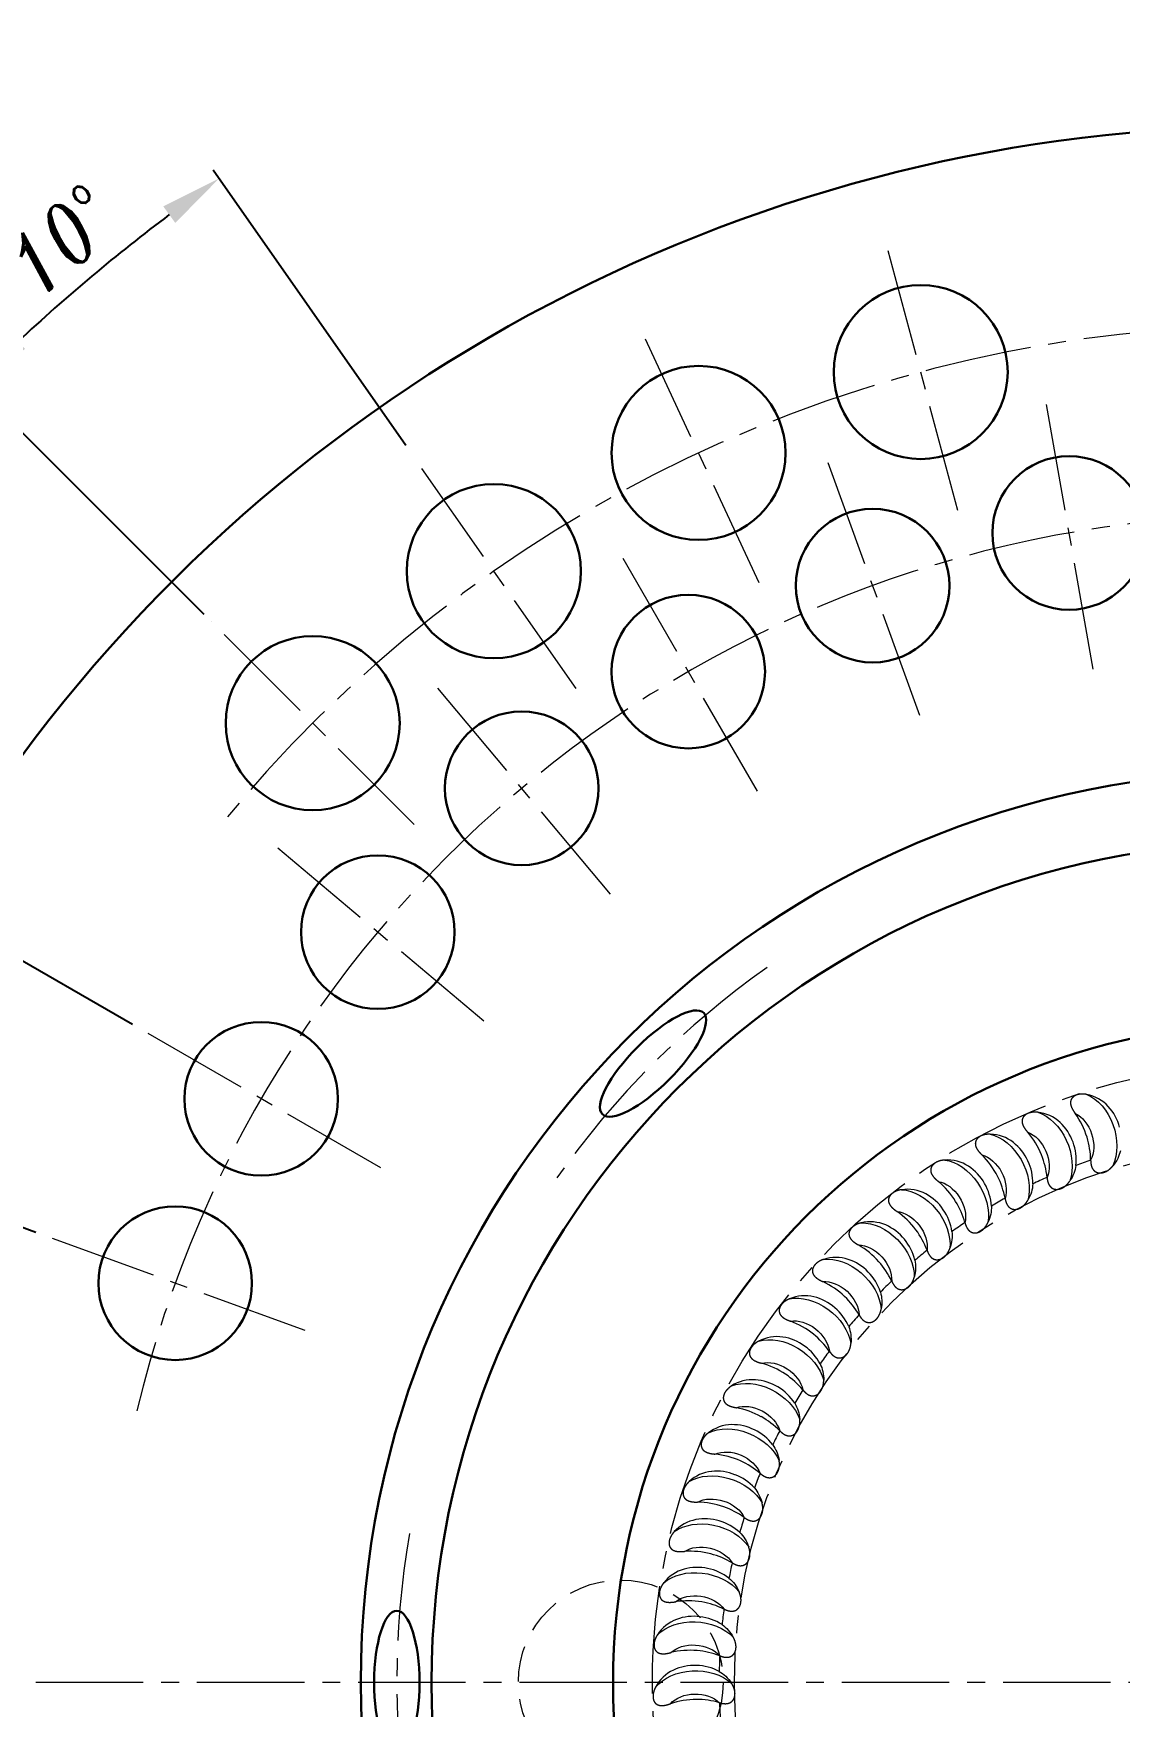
# Model space of a CAD drawing. Extents: x 89 to 513, y -13 to 440.
# Drawn here: x 173.3 to 226.4, y 201 to 282.7 of the extents above; entities that cross this region are included whole.
import ezdxf

# ---------------------------------------------------------------- set-up
doc = ezdxf.new("R2010")
doc.units = 0
doc.header["$LTSCALE"] = 7
doc.header["$MEASUREMENT"] = 0
doc.linetypes.add('CENTER2', pattern=[1.125, 0.75, -0.125, 0.125, -0.125])
doc.linetypes.add('HIDDEN', pattern=[0.375, 0.25, -0.125])
doc.layers.get('0').update_dxf_attribs({"linetype": 'CONTINUOUS', "lineweight": 15})
for name, color, linetype, lineweight in [('1', 1, 'CENTER2', 15), ('2', 2, 'HIDDEN', 15), ('3', 3, 'CONTINUOUS', 30), ('8', 252, 'CONTINUOUS', 15)]:
    doc.layers.add(name, color=color, linetype=linetype, lineweight=lineweight)
doc.styles.add('ITALICT', font='ITALICT.shx', dxfattribs={"width": 0.8, "height": 3})
doc.dimstyles.get("Standard").update_dxf_attribs({"dimtxt": 3, "dimasz": 3, "dimexe": 0.5, "dimexo": 0.5, "dimgap": 0.8, "dimtad": 1, "dimdsep": 46, "dimtxsty": 'ITALICT', "dimcen": 0.09, "dimazin": 2, "dimtfac": 1, "dimtmove": 0, "dimatfit": 3, "dimfxl": 1, "dimtolj": 1, "dimtzin": 0, "dimarcsym": 0})

# ---------------------------------------------------------------- blocks, each defined once
blk = doc.blocks.new('*D47')
at = {"color": 0, "lineweight": -2, "transparency": 16777216}
for p, q in [((171.307, 245.938), (171.307, 287.438)), ((230.807, 286.938), (174.307, 286.938)), ((233.807, 278.697), (233.807, 287.438))]:
    blk.add_line(p, q, dxfattribs=at)
at = {"color": 0, "transparency": 16777216}
for points in [[(174.307, 287.438), (174.307, 286.438), (171.307, 286.938)], [(230.807, 287.438), (230.807, 286.438), (233.807, 286.938)]]:
    blk.add_solid(points, dxfattribs=at)
at = {"color": 0, "transparency": 16777216, "insert": (202.557, 289.238), "char_height": 3, "attachment_point": 5, "style": 'ITALICT'}
blk.add_mtext('\\A1;62.5', dxfattribs=at)
blk = doc.blocks.new('*D51')
at = {"color": 0, "lineweight": -2, "transparency": 16777216}
for p, q in [((178.165, 234.322), (162.994, 243.081)), ((173.432, 224.172), (156.971, 230.164))]:
    blk.add_line(p, q, dxfattribs=at)
blk.add_arc((233.807, 202.197), 81.268, 152.11518, 157.88482, dxfattribs=at)
at = {"color": 0, "transparency": 16777216}
for points in [[(161.538, 240.448), (162.413, 239.964), (163.427, 242.831)], [(158.985, 232.613), (158.052, 232.972), (157.44, 229.993)]]:
    blk.add_solid(points, dxfattribs=at)
at = {"color": 0, "transparency": 16777216, "insert": (158.069, 237.515), "char_height": 3, "attachment_point": 5, "rotation": 65, "style": 'ITALICT'}
blk.add_mtext('\\A1;10°', dxfattribs=at)
blk = doc.blocks.new('*D52')
at = {"color": 0, "lineweight": -2, "transparency": 16777216}
for p, q in [((173.432, 224.172), (156.954, 230.17)), ((170.807, 202.197), (152.021, 202.197))]:
    blk.add_line(p, q, dxfattribs=at)
blk.add_arc((233.807, 202.197), 81.286, 162.11471, 177.88529, dxfattribs=at)
at = {"color": 0, "transparency": 16777216}
for points in [[(155.977, 227.324), (156.922, 226.999), (157.423, 229.999)], [(153.077, 205.188), (152.077, 205.206), (152.521, 202.197)]]:
    blk.add_solid(points, dxfattribs=at)
at = {"color": 0, "transparency": 16777216, "insert": (151.491, 216.712), "char_height": 3, "attachment_point": 5, "rotation": 80, "style": 'ITALICT'}
blk.add_mtext('\\A1;20°', dxfattribs=at)
blk = doc.blocks.new('*D53')
at = {"color": 0, "lineweight": -2, "transparency": 16777216}
for p, q in [((181.658, 254.346), (170.053, 265.951)), ((170.807, 202.197), (143.645, 202.197))]:
    blk.add_line(p, q, dxfattribs=at)
blk.add_arc((233.807, 202.197), 89.662, 136.91715, 178.08285, dxfattribs=at)
at = {"color": 0, "transparency": 16777216}
for points in [[(167.962, 263.789), (168.681, 263.094), (170.407, 265.598)], [(144.696, 205.189), (143.696, 205.205), (144.145, 202.197)]]:
    blk.add_solid(points, dxfattribs=at)
at = {"color": 0, "transparency": 16777216, "insert": (148.846, 237.39), "char_height": 3, "attachment_point": 5, "rotation": 67.5, "style": 'ITALICT'}
blk.add_mtext('\\A1;45°', dxfattribs=at)
blk = doc.blocks.new('*D54')
at = {"color": 0, "lineweight": -2, "transparency": 16777216}
for p, q in [((191.506, 262.61), (182.096, 276.048)), ((181.658, 254.346), (170.058, 265.947))]:
    blk.add_line(p, q, dxfattribs=at)
blk.add_arc((233.807, 202.197), 89.655, 126.91729, 133.08271, dxfattribs=at)
at = {"color": 0, "transparency": 16777216}
for points in [[(179.661, 274.282), (180.249, 273.472), (182.383, 275.639)], [(172.916, 267.319), (172.22, 268.038), (170.412, 265.593)]]:
    blk.add_solid(points, dxfattribs=at)
at = {"color": 0, "transparency": 16777216, "insert": (174.7, 272.639), "char_height": 3, "attachment_point": 5, "rotation": 40, "style": 'ITALICT'}
blk.add_mtext('\\A1;10°', dxfattribs=at)
blk = doc.blocks.new('A$C4C6B2E1A')
at = {"layer": '8', "ltscale": 0.000101881}
for p, q in [((-8.846, 25.502), (-8.846, 25.506)), ((-10.977, 24.659), (-10.977, 24.664)), ((-13.029, 23.64), (-13.03, 23.644)), ((-14.987, 22.45), (-14.988, 22.454)), ((-16.837, 21.098), (-16.838, 21.102)), ((-18.565, 19.594), (-18.567, 19.598)), ((-20.16, 17.949), (-20.162, 17.952)), ((-21.609, 16.175), (-21.612, 16.178)), ((-22.903, 14.284), (-22.906, 14.287)), ((-24.032, 12.29), (-24.035, 12.293)), ((-24.988, 10.208), (-24.991, 10.21)), ((-25.763, 8.052), (-25.767, 8.054)), ((-26.353, 5.838), (-26.357, 5.84)), ((-26.754, 3.582), (-26.757, 3.584)), ((-26.961, 1.3), (-26.965, 1.302)), ((-26.974, -0.991), (-26.978, -0.99))]:
    blk.add_line(p, q, dxfattribs=at)
at = {"layer": '8'}
for centre, radius, start, end in [((-9.393, 26.834), 1.911, 42.42864, 79.04928), ((-11.635, 25.941), 1.911, 47.29351, 83.91415), ((-12.793, 25.474), 3.941, 16.96872, 35.83866), ((-9.79, 26.495), 2.434, 14.66533, 42.03725), ((-12.002, 25.569), 2.434, 19.53019, 46.90212), ((-13.793, 24.861), 1.911, 52.15837, 88.77901), ((-14.127, 24.459), 2.434, 24.39506, 51.76698), ((-14.907, 24.298), 3.941, 21.83359, 40.70352), ((-12.004, 25.52), 2.454, 353.54405, 20.58666), ((-12.908, 25.438), 4.062, 0.9484, 16.97993), ((-15.852, 23.602), 1.911, 57.02323, 93.64388), ((-16.914, 22.946), 3.941, 26.69845, 45.56839), ((-14.125, 24.41), 2.454, 358.40892, 25.45152), ((-15.018, 24.252), 4.062, 5.81456, 21.84579), ((0, 0), 26.996, 109.12852, 110.75589), ((-16.15, 23.173), 2.434, 29.25992, 56.63185), ((-17.021, 22.891), 4.062, 10.67813, 26.70966), ((0, 0), 26.996, 113.99338, 115.62075), ((-17.796, 22.172), 1.911, 61.8881, 98.50874), ((-18.057, 21.72), 2.434, 34.12479, 61.49671), ((-18.799, 21.429), 3.941, 31.56332, 50.43325), ((-16.145, 23.124), 2.454, 3.27378, 30.31639), ((-20.549, 19.757), 3.941, 36.42818, 55.29812), ((-18.048, 21.672), 2.454, 8.13865, 35.18125), ((-18.901, 21.365), 4.062, 15.543, 31.57452), ((0, 0), 26.996, 118.85825, 120.48562), ((-19.613, 20.581), 1.913, 66.77244, 103.3566), ((-19.834, 20.11), 2.434, 38.98965, 66.36158), ((-20.645, 19.685), 4.062, 20.40786, 36.43939), ((0, 0), 26.996, 123.72311, 125.35048), ((-22.15, 17.943), 3.941, 41.29305, 60.16298), ((-19.82, 20.063), 2.454, 13.00351, 40.04612), ((-21.288, 18.846), 1.911, 71.61783, 108.23847), ((-21.468, 18.356), 2.434, 43.85452, 71.22644), ((-22.24, 17.864), 4.062, 25.27273, 41.30425), ((0, 0), 26.996, 128.58798, 130.21535), ((-21.45, 18.31), 2.454, 17.86837, 44.91098), ((-22.809, 16.973), 1.911, 76.48269, 113.10334), ((-22.947, 16.469), 2.434, 48.71938, 76.09131), ((-23.592, 16), 3.941, 46.15791, 65.02785), ((-23.675, 15.913), 4.062, 30.13759, 46.16912), ((0, 0), 26.996, 133.45284, 135.08021), ((-22.926, 16.425), 2.454, 22.73324, 49.77585), ((-24.864, 13.942), 3.941, 51.02278, 69.89271), ((0, 0), 26.996, 138.31771, 139.94508), ((-24.166, 14.977), 1.911, 81.34756, 117.9682), ((-24.261, 14.464), 2.434, 53.58425, 80.95617), ((-24.236, 14.421), 2.454, 27.5981, 54.64071), ((-24.939, 13.848), 4.062, 35.00246, 51.03398), ((-25.957, 11.783), 3.941, 55.88764, 74.75758), ((0, 0), 26.996, 143.18257, 144.80994), ((-25.349, 12.874), 1.911, 86.21242, 122.83307), ((-25.401, 12.354), 2.434, 58.44911, 85.82104), ((-26.023, 11.683), 4.062, 39.86732, 55.89885), ((-25.372, 12.314), 2.454, 32.46297, 59.50558), ((0, 0), 26.996, 148.04744, 149.67481), ((-26.862, 9.539), 3.941, 60.75251, 79.62244), ((-26.35, 10.677), 1.911, 91.07729, 127.69793), ((-26.357, 10.155), 2.434, 63.31397, 90.6859), ((-26.325, 10.118), 2.454, 37.32783, 64.37044), ((-26.92, 9.434), 4.062, 44.73219, 60.76371), ((0, 0), 26.996, 152.9123, 154.53967), ((-27.575, 7.227), 3.941, 65.61737, 84.4873), ((-27.624, 7.117), 4.062, 49.59705, 65.62858), ((-27.16, 8.404), 1.911, 95.94215, 132.5628), ((-27.123, 7.884), 2.434, 68.17884, 95.55077), ((-27.088, 7.849), 2.454, 42.1927, 69.23531), ((0, 0), 26.996, 157.77717, 159.40453), ((-28.088, 4.862), 3.941, 70.48224, 89.35217), ((-28.128, 4.749), 4.062, 54.46192, 70.49344), ((-27.775, 6.071), 1.911, 100.80702, 137.42766), ((-27.694, 5.555), 2.434, 73.0437, 100.41563), ((-27.656, 5.523), 2.454, 47.05756, 74.10017), ((0, 0), 26.996, 162.64203, 164.2694), ((-28.399, 2.463), 3.941, 75.3471, 94.21703), ((-28.429, 2.346), 4.062, 59.32807, 75.3593), ((0, 0), 26.996, 167.5069, 169.13426), ((-28.19, 3.693), 1.911, 105.67188, 142.29253), ((-28.065, 3.186), 2.434, 77.90857, 105.2805), ((-28.025, 3.158), 2.454, 51.92243, 78.96503), ((-28.506, 0.046), 3.941, 80.21196, 99.0819), ((-28.526, -0.073), 4.062, 64.19294, 80.22417), ((0, 0), 26.996, 172.37176, 173.99913), ((-28.402, 1.289), 1.911, 110.53675, 147.15739), ((-28.234, 0.796), 2.433, 82.7823, 110.16627), ((-28.192, 0.771), 2.453, 56.76696, 83.82204), ((-28.407, -2.372), 3.941, 85.07683, 103.94676), ((-28.2, -1.603), 2.434, 87.6383, 115.01023), ((-28.156, -1.623), 2.454, 61.65216, 88.69476), ((-28.417, -2.492), 4.062, 69.05651, 85.08803), ((0, 0), 26.996, 177.23663, 178.86399), ((-28.409, -1.124), 1.911, 115.40161, 152.02226), ((-28.104, -4.773), 3.941, 89.94169, 108.81163), ((-28.103, -4.893), 4.062, 73.92138, 89.9529), ((0, 0), 26.996, 182.10149, 183.72886)]:
    blk.add_arc(centre, radius, start, end, dxfattribs=at)
at = {"layer": '8', "extrusion": (0, 0, -1)}
for centre, major_axis, ratio, start_param, end_param in [((-9.223, 26.616), (-0.659, 2.151), 0.707107, 0.525345, 2.467109), ((-11.447, 25.738), (-0.839, 2.088), 0.707107, 0.525345, 2.467109), ((-9.764, 26.45), (-0.425, 1.386), 0.707107, 0.56516, 2.51657), ((-13.589, 24.674), (-1.013, 2.009), 0.707107, 0.525345, 2.467109), ((-11.972, 25.527), (-0.541, 1.345), 0.707107, 0.56516, 2.51657), ((-15.632, 23.433), (-1.18, 1.916), 0.707107, 0.525345, 2.467109), ((-14.094, 24.42), (-0.653, 1.295), 0.707107, 0.56516, 2.51657), ((-10.723, 26.175), (3.362, 0.154), 0.646161, 0.167771, 0.521632), ((-12.904, 25.172), (3.337, 0.438), 0.646161, 0.167771, 0.521632), ((-17.563, 22.023), (-1.338, 1.809), 0.707107, 0.525345, 2.467109), ((-16.114, 23.136), (-0.76, 1.235), 0.707107, 0.56516, 2.51657), ((-14.992, 23.987), (3.287, 0.72), 0.646161, 0.167771, 0.521632), ((-18.018, 21.686), (-0.862, 1.166), 0.707107, 0.56516, 2.51657), ((-16.973, 22.629), (3.215, 0.996), 0.646161, 0.167771, 0.521632), ((-19.368, 20.454), (-1.487, 1.689), 0.707107, 0.525345, 2.467109), ((-19.792, 20.08), (-0.958, 1.088), 0.707107, 0.56516, 2.51657), ((-18.831, 21.108), (3.118, 1.265), 0.646161, 0.167771, 0.521632), ((-21.033, 18.738), (-1.624, 1.557), 0.707107, 0.525345, 2.467109), ((-20.553, 19.435), (3, 1.525), 0.646161, 0.167771, 0.521632), ((-22.546, 16.887), (-1.751, 1.413), 0.707107, 0.525345, 2.467109), ((-21.424, 18.329), (-1.047, 1.003), 0.707107, 0.56516, 2.51657), ((-22.127, 17.622), (2.86, 1.774), 0.646161, 0.167771, 0.521632), ((-22.901, 16.447), (-1.128, 0.911), 0.707107, 0.56516, 2.51657), ((-23.542, 15.682), (2.699, 2.01), 0.646161, 0.167771, 0.521632), ((-23.897, 14.914), (-1.864, 1.26), 0.707107, 0.525345, 2.467109), ((-24.213, 14.445), (-1.201, 0.812), 0.707107, 0.56516, 2.51657), ((-24.787, 13.629), (2.519, 2.232), 0.646161, 0.167771, 0.521632), ((-25.075, 12.834), (-1.964, 1.097), 0.707107, 0.525345, 2.467109), ((-25.351, 12.34), (-1.266, 0.707), 0.707107, 0.56516, 2.51657), ((-25.853, 11.478), (2.321, 2.437), 0.646161, 0.167771, 0.521632), ((-26.073, 10.661), (-2.05, 0.927), 0.707107, 0.525345, 2.467109), ((-26.734, 9.244), (2.106, 2.625), 0.646161, 0.167771, 0.521632), ((-26.306, 10.145), (-1.321, 0.597), 0.707107, 0.56516, 2.51657), ((-26.884, 8.411), (-2.121, 0.75), 0.707107, 0.525345, 2.467109), ((-27.072, 7.878), (-1.367, 0.483), 0.707107, 0.56516, 2.51657), ((-27.421, 6.944), (1.875, 2.794), 0.646161, 0.167771, 0.521632), ((-27.5, 6.101), (-2.177, 0.567), 0.707107, 0.525345, 2.467109), ((-27.643, 5.554), (-1.403, 0.365), 0.707107, 0.56516, 2.51657), ((-27.911, 4.593), (1.632, 2.943), 0.646161, 0.167771, 0.521632), ((-27.918, 3.747), (-2.218, 0.38), 0.707107, 0.525345, 2.467109), ((-28.2, 2.209), (1.376, 3.071), 0.646161, 0.167771, 0.521632), ((-28.014, 3.189), (-1.429, 0.245), 0.707107, 0.56516, 2.51657), ((-28.136, 1.366), (-2.242, 0.191), 0.707107, 0.525345, 2.467109), ((-28.286, -0.19), (1.111, 3.177), 0.646161, 0.167771, 0.521632), ((-28.184, 0.802), (-1.445, 0.123), 0.707107, 0.56516, 2.51657), ((-28.15, -1.025), (2.25, 0), 0.707107, 3.666937, 5.608702), ((-28.168, -2.588), (0.837, 3.26), 0.646161, 0.167771, 0.521632), ((-28.15, -1.591), (1.45, 0), 0.707107, 3.706752, 5.658162)]:
    blk.add_ellipse(centre, major_axis=major_axis, ratio=ratio, start_param=start_param, end_param=end_param, dxfattribs=at)
at = {"layer": '8'}
for points, knots in [([(-9.03, 28.711), (-9.102, 28.725), (-9.174, 28.734), (-9.248, 28.737), (-9.359, 28.733), (-9.465, 28.71), (-9.5, 28.701), (-9.568, 28.677), (-9.631, 28.645), (-9.66, 28.626), (-9.705, 28.592), (-9.742, 28.552), (-9.756, 28.535), (-9.798, 28.476), (-9.823, 28.409), (-9.832, 28.36), (-9.835, 28.206), (-9.777, 28.055), (-9.721, 27.959), (-9.661, 27.869), (-9.598, 27.782)], [0, 0, 0, 0, 0, 0, 0.579361, 0.579361, 0.579361, 0.869761, 0.869761, 0.869761, 1.159406, 1.159406, 1.159406, 1.345852, 1.345852, 1.345852, 1.799901, 1.799901, 1.799901, 2.762825, 2.762825, 2.762825, 2.762825, 2.762825, 2.762825]), ([(-11.433, 27.842), (-11.505, 27.85), (-11.578, 27.853), (-11.652, 27.85), (-11.762, 27.835), (-11.866, 27.804), (-11.9, 27.792), (-11.966, 27.763), (-12.025, 27.725), (-12.053, 27.704), (-12.094, 27.666), (-12.129, 27.623), (-12.141, 27.605), (-12.177, 27.543), (-12.197, 27.474), (-12.201, 27.424), (-12.192, 27.27), (-12.121, 27.125), (-12.057, 27.034), (-11.99, 26.949), (-11.919, 26.868)], [0, 0, 0, 0, 0, 0, 0.579361, 0.579361, 0.579361, 0.869761, 0.869761, 0.869761, 1.159406, 1.159406, 1.159406, 1.345852, 1.345852, 1.345852, 1.799901, 1.799901, 1.799901, 2.762825, 2.762825, 2.762825, 2.762825, 2.762825, 2.762825]), ([(-13.753, 26.772), (-13.825, 26.774), (-13.899, 26.77), (-13.972, 26.761), (-14.08, 26.738), (-14.181, 26.698), (-14.214, 26.682), (-14.277, 26.648), (-14.333, 26.605), (-14.359, 26.582), (-14.397, 26.541), (-14.428, 26.495), (-14.438, 26.476), (-14.469, 26.411), (-14.483, 26.341), (-14.483, 26.291), (-14.46, 26.138), (-14.377, 25.999), (-14.306, 25.914), (-14.232, 25.835), (-14.155, 25.76)], [0, 0, 0, 0, 0, 0, 0.579361, 0.579361, 0.579361, 0.869761, 0.869761, 0.869761, 1.159406, 1.159406, 1.159406, 1.345852, 1.345852, 1.345852, 1.799901, 1.799901, 1.799901, 2.762825, 2.762825, 2.762825, 2.762825, 2.762825, 2.762825]), ([(-15.974, 25.509), (-16.046, 25.505), (-16.119, 25.495), (-16.191, 25.48), (-16.297, 25.447), (-16.394, 25.399), (-16.426, 25.381), (-16.485, 25.341), (-16.538, 25.294), (-16.561, 25.269), (-16.596, 25.224), (-16.622, 25.176), (-16.631, 25.156), (-16.657, 25.089), (-16.665, 25.017), (-16.661, 24.968), (-16.625, 24.817), (-16.531, 24.686), (-16.453, 24.607), (-16.372, 24.535), (-16.288, 24.467)], [0, 0, 0, 0, 0, 0, 0.579361, 0.579361, 0.579361, 0.869761, 0.869761, 0.869761, 1.159406, 1.159406, 1.159406, 1.345852, 1.345852, 1.345852, 1.799901, 1.799901, 1.799901, 2.762825, 2.762825, 2.762825, 2.762825, 2.762825, 2.762825]), ([(-8.846, 25.502), (-8.845, 25.452), (-8.843, 25.401), (-8.838, 25.345), (-8.825, 25.269), (-8.801, 25.192), (-8.794, 25.172), (-8.778, 25.132), (-8.758, 25.096), (-8.749, 25.08), (-8.719, 25.035), (-8.685, 24.999), (-8.663, 24.979), (-8.583, 24.918), (-8.506, 24.892), (-8.453, 24.882), (-8.324, 24.874), (-8.205, 24.902), (-8.138, 24.926), (-8.016, 24.987), (-7.904, 25.073), (-7.853, 25.119), (-7.805, 25.17), (-7.759, 25.227)], [0, 0, 0, 0, 0, 0, 0.515581, 0.515581, 0.515581, 0.701027, 0.701027, 0.701027, 0.891334, 0.891334, 0.891334, 1.23864, 1.23864, 1.23864, 2.213092, 2.213092, 2.213092, 3.625906, 3.625906, 3.625906, 4.848673, 4.848673, 4.848673, 4.848673, 4.848673, 4.848673]), ([(-10.977, 24.659), (-10.972, 24.61), (-10.965, 24.559), (-10.955, 24.504), (-10.936, 24.429), (-10.906, 24.355), (-10.897, 24.335), (-10.877, 24.297), (-10.855, 24.263), (-10.844, 24.248), (-10.81, 24.205), (-10.774, 24.172), (-10.75, 24.154), (-10.665, 24.1), (-10.586, 24.081), (-10.533, 24.075), (-10.404, 24.079), (-10.287, 24.116), (-10.223, 24.146), (-10.106, 24.217), (-10.002, 24.312), (-9.955, 24.362), (-9.911, 24.417), (-9.87, 24.478)], [0, 0, 0, 0, 0, 0, 0.515581, 0.515581, 0.515581, 0.701027, 0.701027, 0.701027, 0.891334, 0.891334, 0.891334, 1.23864, 1.23864, 1.23864, 2.213092, 2.213092, 2.213092, 3.625906, 3.625906, 3.625906, 4.848673, 4.848673, 4.848673, 4.848673, 4.848673, 4.848673]), ([(-18.079, 24.062), (-18.151, 24.052), (-18.223, 24.036), (-18.294, 24.015), (-18.396, 23.974), (-18.489, 23.917), (-18.519, 23.896), (-18.575, 23.852), (-18.623, 23.8), (-18.645, 23.773), (-18.675, 23.726), (-18.698, 23.675), (-18.705, 23.655), (-18.724, 23.586), (-18.726, 23.514), (-18.718, 23.465), (-18.67, 23.318), (-18.565, 23.196), (-18.48, 23.123), (-18.393, 23.059), (-18.305, 22.997)], [0, 0, 0, 0, 0, 0, 0.579361, 0.579361, 0.579361, 0.869761, 0.869761, 0.869761, 1.159406, 1.159406, 1.159406, 1.345852, 1.345852, 1.345852, 1.799901, 1.799901, 1.799901, 2.762825, 2.762825, 2.762825, 2.762825, 2.762825, 2.762825]), ([(-13.029, 23.64), (-13.02, 23.591), (-13.008, 23.541), (-12.994, 23.487), (-12.969, 23.414), (-12.932, 23.342), (-12.922, 23.323), (-12.899, 23.287), (-12.873, 23.255), (-12.862, 23.241), (-12.824, 23.201), (-12.785, 23.171), (-12.76, 23.155), (-12.67, 23.109), (-12.59, 23.097), (-12.536, 23.096), (-12.408, 23.11), (-12.296, 23.157), (-12.234, 23.192), (-12.124, 23.272), (-12.027, 23.377), (-11.985, 23.43), (-11.946, 23.489), (-11.91, 23.552)], [0, 0, 0, 0, 0, 0, 0.515581, 0.515581, 0.515581, 0.701027, 0.701027, 0.701027, 0.891334, 0.891334, 0.891334, 1.23864, 1.23864, 1.23864, 2.213092, 2.213092, 2.213092, 3.625906, 3.625906, 3.625906, 4.848673, 4.848673, 4.848673, 4.848673, 4.848673, 4.848673]), ([(-20.055, 22.442), (-20.126, 22.426), (-20.196, 22.404), (-20.264, 22.377), (-20.363, 22.327), (-20.451, 22.263), (-20.479, 22.24), (-20.531, 22.191), (-20.575, 22.135), (-20.594, 22.106), (-20.62, 22.057), (-20.638, 22.004), (-20.644, 21.984), (-20.657, 21.913), (-20.653, 21.841), (-20.641, 21.793), (-20.58, 21.651), (-20.465, 21.538), (-20.375, 21.473), (-20.283, 21.416), (-20.189, 21.362)], [0, 0, 0, 0, 0, 0, 0.579361, 0.579361, 0.579361, 0.869761, 0.869761, 0.869761, 1.159406, 1.159406, 1.159406, 1.345852, 1.345852, 1.345852, 1.799901, 1.799901, 1.799901, 2.762825, 2.762825, 2.762825, 2.762825, 2.762825, 2.762825]), ([(-14.987, 22.45), (-14.973, 22.402), (-14.958, 22.353), (-14.939, 22.3), (-14.908, 22.23), (-14.865, 22.161), (-14.853, 22.144), (-14.827, 22.109), (-14.799, 22.079), (-14.786, 22.066), (-14.745, 22.03), (-14.704, 22.004), (-14.678, 21.99), (-14.585, 21.951), (-14.504, 21.946), (-14.45, 21.949), (-14.323, 21.974), (-14.215, 22.031), (-14.156, 22.071), (-14.054, 22.16), (-13.966, 22.272), (-13.929, 22.329), (-13.895, 22.391), (-13.865, 22.457)], [0, 0, 0, 0, 0, 0, 0.515581, 0.515581, 0.515581, 0.701027, 0.701027, 0.701027, 0.891334, 0.891334, 0.891334, 1.23864, 1.23864, 1.23864, 2.213092, 2.213092, 2.213092, 3.625906, 3.625906, 3.625906, 4.848673, 4.848673, 4.848673, 4.848673, 4.848673, 4.848673]), ([(-21.886, 20.661), (-21.955, 20.638), (-22.023, 20.611), (-22.089, 20.578), (-22.183, 20.52), (-22.265, 20.448), (-22.291, 20.423), (-22.339, 20.369), (-22.378, 20.31), (-22.394, 20.28), (-22.417, 20.228), (-22.43, 20.175), (-22.434, 20.154), (-22.441, 20.082), (-22.431, 20.011), (-22.414, 19.964), (-22.342, 19.827), (-22.218, 19.725), (-22.122, 19.667), (-22.026, 19.619), (-21.928, 19.573)], [0, 0, 0, 0, 0, 0, 0.579361, 0.579361, 0.579361, 0.869761, 0.869761, 0.869761, 1.159406, 1.159406, 1.159406, 1.345852, 1.345852, 1.345852, 1.799901, 1.799901, 1.799901, 2.762825, 2.762825, 2.762825, 2.762825, 2.762825, 2.762825]), ([(-16.837, 21.098), (-16.819, 21.051), (-16.8, 21.004), (-16.776, 20.953), (-16.739, 20.885), (-16.691, 20.821), (-16.677, 20.804), (-16.649, 20.772), (-16.618, 20.744), (-16.605, 20.733), (-16.561, 20.7), (-16.517, 20.677), (-16.49, 20.666), (-16.394, 20.635), (-16.312, 20.637), (-16.259, 20.645), (-16.135, 20.68), (-16.032, 20.746), (-15.977, 20.791), (-15.882, 20.889), (-15.805, 21.008), (-15.773, 21.068), (-15.744, 21.132), (-15.719, 21.201)], [0, 0, 0, 0, 0, 0, 0.515581, 0.515581, 0.515581, 0.701027, 0.701027, 0.701027, 0.891334, 0.891334, 0.891334, 1.23864, 1.23864, 1.23864, 2.213092, 2.213092, 2.213092, 3.625906, 3.625906, 3.625906, 4.848673, 4.848673, 4.848673, 4.848673, 4.848673, 4.848673]), ([(-18.565, 19.594), (-18.544, 19.549), (-18.52, 19.503), (-18.493, 19.455), (-18.45, 19.39), (-18.396, 19.33), (-18.382, 19.315), (-18.35, 19.285), (-18.318, 19.26), (-18.303, 19.25), (-18.256, 19.221), (-18.212, 19.202), (-18.183, 19.193), (-18.085, 19.171), (-18.004, 19.179), (-17.951, 19.191), (-17.831, 19.237), (-17.734, 19.311), (-17.683, 19.361), (-17.597, 19.466), (-17.53, 19.592), (-17.502, 19.654), (-17.479, 19.72), (-17.461, 19.791)], [0, 0, 0, 0, 0, 0, 0.515581, 0.515581, 0.515581, 0.701027, 0.701027, 0.701027, 0.891334, 0.891334, 0.891334, 1.23864, 1.23864, 1.23864, 2.213092, 2.213092, 2.213092, 3.625906, 3.625906, 3.625906, 4.848673, 4.848673, 4.848673, 4.848673, 4.848673, 4.848673]), ([(-23.559, 18.73), (-23.626, 18.702), (-23.691, 18.669), (-23.755, 18.63), (-23.843, 18.565), (-23.919, 18.487), (-23.943, 18.459), (-23.986, 18.402), (-24.02, 18.339), (-24.033, 18.308), (-24.051, 18.255), (-24.06, 18.2), (-24.062, 18.179), (-24.063, 18.106), (-24.047, 18.037), (-24.027, 17.991), (-23.943, 17.861), (-23.81, 17.769), (-23.71, 17.721), (-23.61, 17.68), (-23.509, 17.643)], [0, 0, 0, 0, 0, 0, 0.579361, 0.579361, 0.579361, 0.869761, 0.869761, 0.869761, 1.159406, 1.159406, 1.159406, 1.345852, 1.345852, 1.345852, 1.799901, 1.799901, 1.799901, 2.762825, 2.762825, 2.762825, 2.762825, 2.762825, 2.762825]), ([(-20.16, 17.949), (-20.135, 17.906), (-20.108, 17.863), (-20.076, 17.816), (-20.028, 17.756), (-19.969, 17.7), (-19.953, 17.686), (-19.92, 17.66), (-19.885, 17.638), (-19.87, 17.629), (-19.821, 17.604), (-19.774, 17.588), (-19.745, 17.582), (-19.645, 17.568), (-19.565, 17.583), (-19.514, 17.6), (-19.398, 17.656), (-19.308, 17.738), (-19.261, 17.792), (-19.184, 17.904), (-19.128, 18.035), (-19.106, 18.099), (-19.089, 18.167), (-19.076, 18.239)], [0, 0, 0, 0, 0, 0, 0.515581, 0.515581, 0.515581, 0.701027, 0.701027, 0.701027, 0.891334, 0.891334, 0.891334, 1.23864, 1.23864, 1.23864, 2.213092, 2.213092, 2.213092, 3.625906, 3.625906, 3.625906, 4.848673, 4.848673, 4.848673, 4.848673, 4.848673, 4.848673]), ([(-25.063, 16.665), (-25.127, 16.631), (-25.189, 16.593), (-25.249, 16.549), (-25.332, 16.476), (-25.401, 16.391), (-25.422, 16.362), (-25.46, 16.301), (-25.488, 16.236), (-25.499, 16.204), (-25.513, 16.149), (-25.517, 16.094), (-25.517, 16.073), (-25.512, 16), (-25.49, 15.932), (-25.466, 15.889), (-25.371, 15.766), (-25.231, 15.686), (-25.128, 15.646), (-25.024, 15.614), (-24.921, 15.586)], [0, 0, 0, 0, 0, 0, 0.579361, 0.579361, 0.579361, 0.869761, 0.869761, 0.869761, 1.159406, 1.159406, 1.159406, 1.345852, 1.345852, 1.345852, 1.799901, 1.799901, 1.799901, 2.762825, 2.762825, 2.762825, 2.762825, 2.762825, 2.762825]), ([(-21.609, 16.175), (-21.581, 16.134), (-21.55, 16.093), (-21.515, 16.049), (-21.462, 15.993), (-21.399, 15.943), (-21.381, 15.931), (-21.345, 15.907), (-21.309, 15.888), (-21.293, 15.88), (-21.242, 15.859), (-21.195, 15.848), (-21.165, 15.844), (-21.064, 15.839), (-20.986, 15.861), (-20.937, 15.882), (-20.826, 15.947), (-20.742, 16.037), (-20.7, 16.094), (-20.633, 16.213), (-20.589, 16.347), (-20.572, 16.413), (-20.561, 16.483), (-20.554, 16.556)], [0, 0, 0, 0, 0, 0, 0.515581, 0.515581, 0.515581, 0.701027, 0.701027, 0.701027, 0.891334, 0.891334, 0.891334, 1.23864, 1.23864, 1.23864, 2.213092, 2.213092, 2.213092, 3.625906, 3.625906, 3.625906, 4.848673, 4.848673, 4.848673, 4.848673, 4.848673, 4.848673]), ([(-22.903, 14.284), (-22.871, 14.246), (-22.837, 14.207), (-22.798, 14.167), (-22.741, 14.116), (-22.674, 14.071), (-22.655, 14.06), (-22.618, 14.039), (-22.58, 14.023), (-22.563, 14.017), (-22.511, 14.001), (-22.462, 13.994), (-22.432, 13.992), (-22.332, 13.995), (-22.256, 14.024), (-22.208, 14.049), (-22.103, 14.124), (-22.028, 14.22), (-21.991, 14.281), (-21.934, 14.404), (-21.901, 14.542), (-21.89, 14.61), (-21.885, 14.68), (-21.884, 14.753)], [0, 0, 0, 0, 0, 0, 0.515581, 0.515581, 0.515581, 0.701027, 0.701027, 0.701027, 0.891334, 0.891334, 0.891334, 1.23864, 1.23864, 1.23864, 2.213092, 2.213092, 2.213092, 3.625906, 3.625906, 3.625906, 4.848673, 4.848673, 4.848673, 4.848673, 4.848673, 4.848673]), ([(-26.386, 14.479), (-26.447, 14.44), (-26.506, 14.397), (-26.562, 14.348), (-26.638, 14.268), (-26.699, 14.178), (-26.718, 14.147), (-26.751, 14.083), (-26.773, 14.016), (-26.782, 13.983), (-26.79, 13.927), (-26.79, 13.872), (-26.788, 13.851), (-26.777, 13.779), (-26.749, 13.713), (-26.722, 13.672), (-26.617, 13.558), (-26.471, 13.49), (-26.364, 13.459), (-26.258, 13.435), (-26.152, 13.416)], [0, 0, 0, 0, 0, 0, 0.579361, 0.579361, 0.579361, 0.869761, 0.869761, 0.869761, 1.159406, 1.159406, 1.159406, 1.345852, 1.345852, 1.345852, 1.799901, 1.799901, 1.799901, 2.762825, 2.762825, 2.762825, 2.762825, 2.762825, 2.762825]), ([(-24.032, 12.29), (-23.997, 12.255), (-23.96, 12.219), (-23.917, 12.183), (-23.856, 12.136), (-23.785, 12.097), (-23.766, 12.088), (-23.727, 12.071), (-23.688, 12.058), (-23.67, 12.053), (-23.617, 12.041), (-23.568, 12.038), (-23.538, 12.039), (-23.438, 12.051), (-23.365, 12.086), (-23.319, 12.115), (-23.221, 12.198), (-23.154, 12.3), (-23.123, 12.364), (-23.077, 12.492), (-23.055, 12.633), (-23.05, 12.701), (-23.051, 12.771), (-23.057, 12.844)], [0, 0, 0, 0, 0, 0, 0.515581, 0.515581, 0.515581, 0.701027, 0.701027, 0.701027, 0.891334, 0.891334, 0.891334, 1.23864, 1.23864, 1.23864, 2.213092, 2.213092, 2.213092, 3.625906, 3.625906, 3.625906, 4.848673, 4.848673, 4.848673, 4.848673, 4.848673, 4.848673]), ([(-27.519, 12.19), (-27.576, 12.145), (-27.631, 12.097), (-27.683, 12.044), (-27.752, 11.958), (-27.805, 11.863), (-27.821, 11.83), (-27.849, 11.764), (-27.866, 11.695), (-27.871, 11.661), (-27.875, 11.605), (-27.87, 11.55), (-27.866, 11.529), (-27.849, 11.459), (-27.816, 11.395), (-27.785, 11.356), (-27.671, 11.252), (-27.519, 11.196), (-27.41, 11.174), (-27.303, 11.16), (-27.196, 11.15)], [0, 0, 0, 0, 0, 0, 0.579361, 0.579361, 0.579361, 0.869761, 0.869761, 0.869761, 1.159406, 1.159406, 1.159406, 1.345852, 1.345852, 1.345852, 1.799901, 1.799901, 1.799901, 2.762825, 2.762825, 2.762825, 2.762825, 2.762825, 2.762825]), ([(-24.988, 10.208), (-24.95, 10.175), (-24.91, 10.143), (-24.864, 10.11), (-24.799, 10.069), (-24.726, 10.037), (-24.706, 10.029), (-24.665, 10.015), (-24.625, 10.005), (-24.607, 10.002), (-24.553, 9.995), (-24.504, 9.996), (-24.474, 10), (-24.376, 10.02), (-24.306, 10.061), (-24.263, 10.094), (-24.172, 10.185), (-24.114, 10.293), (-24.088, 10.359), (-24.053, 10.49), (-24.043, 10.632), (-24.044, 10.7), (-24.051, 10.77), (-24.063, 10.842)], [0, 0, 0, 0, 0, 0, 0.515581, 0.515581, 0.515581, 0.701027, 0.701027, 0.701027, 0.891334, 0.891334, 0.891334, 1.23864, 1.23864, 1.23864, 2.213092, 2.213092, 2.213092, 3.625906, 3.625906, 3.625906, 4.848673, 4.848673, 4.848673, 4.848673, 4.848673, 4.848673]), ([(-28.453, 9.812), (-28.507, 9.763), (-28.558, 9.71), (-28.604, 9.653), (-28.666, 9.561), (-28.711, 9.462), (-28.724, 9.428), (-28.746, 9.36), (-28.757, 9.29), (-28.76, 9.256), (-28.759, 9.199), (-28.749, 9.145), (-28.743, 9.124), (-28.721, 9.056), (-28.682, 8.995), (-28.648, 8.959), (-28.525, 8.865), (-28.37, 8.822), (-28.259, 8.809), (-28.151, 8.805), (-28.044, 8.803)], [0, 0, 0, 0, 0, 0, 0.579361, 0.579361, 0.579361, 0.869761, 0.869761, 0.869761, 1.159406, 1.159406, 1.159406, 1.345852, 1.345852, 1.345852, 1.799901, 1.799901, 1.799901, 2.762825, 2.762825, 2.762825, 2.762825, 2.762825, 2.762825]), ([(-25.763, 8.052), (-25.723, 8.023), (-25.68, 7.994), (-25.632, 7.965), (-25.564, 7.93), (-25.488, 7.904), (-25.467, 7.898), (-25.425, 7.887), (-25.385, 7.881), (-25.367, 7.879), (-25.312, 7.877), (-25.264, 7.882), (-25.234, 7.888), (-25.138, 7.917), (-25.071, 7.963), (-25.031, 8), (-24.949, 8.099), (-24.9, 8.21), (-24.88, 8.279), (-24.856, 8.413), (-24.858, 8.555), (-24.865, 8.622), (-24.877, 8.692), (-24.896, 8.763)], [0, 0, 0, 0, 0, 0, 0.515581, 0.515581, 0.515581, 0.701027, 0.701027, 0.701027, 0.891334, 0.891334, 0.891334, 1.23864, 1.23864, 1.23864, 2.213092, 2.213092, 2.213092, 3.625906, 3.625906, 3.625906, 4.848673, 4.848673, 4.848673, 4.848673, 4.848673, 4.848673]), ([(-29.183, 7.364), (-29.232, 7.31), (-29.278, 7.253), (-29.32, 7.192), (-29.373, 7.096), (-29.41, 6.993), (-29.421, 6.958), (-29.436, 6.888), (-29.441, 6.818), (-29.441, 6.783), (-29.435, 6.727), (-29.421, 6.674), (-29.414, 6.654), (-29.385, 6.587), (-29.342, 6.531), (-29.304, 6.497), (-29.174, 6.413), (-29.016, 6.384), (-28.905, 6.381), (-28.797, 6.385), (-28.689, 6.393)], [0, 0, 0, 0, 0, 0, 0.579361, 0.579361, 0.579361, 0.869761, 0.869761, 0.869761, 1.159406, 1.159406, 1.159406, 1.345852, 1.345852, 1.345852, 1.799901, 1.799901, 1.799901, 2.762825, 2.762825, 2.762825, 2.762825, 2.762825, 2.762825]), ([(-26.353, 5.838), (-26.311, 5.812), (-26.266, 5.788), (-26.215, 5.763), (-26.144, 5.734), (-26.066, 5.714), (-26.045, 5.709), (-26.003, 5.702), (-25.962, 5.7), (-25.944, 5.7), (-25.889, 5.702), (-25.841, 5.711), (-25.812, 5.72), (-25.718, 5.756), (-25.656, 5.808), (-25.62, 5.848), (-25.546, 5.954), (-25.507, 6.069), (-25.492, 6.139), (-25.48, 6.274), (-25.494, 6.416), (-25.507, 6.483), (-25.525, 6.551), (-25.549, 6.62)], [0, 0, 0, 0, 0, 0, 0.515581, 0.515581, 0.515581, 0.701027, 0.701027, 0.701027, 0.891334, 0.891334, 0.891334, 1.23864, 1.23864, 1.23864, 2.213092, 2.213092, 2.213092, 3.625906, 3.625906, 3.625906, 4.848673, 4.848673, 4.848673, 4.848673, 4.848673, 4.848673]), ([(-29.702, 4.862), (-29.747, 4.805), (-29.788, 4.744), (-29.824, 4.68), (-29.869, 4.579), (-29.897, 4.474), (-29.905, 4.438), (-29.914, 4.367), (-29.913, 4.296), (-29.91, 4.262), (-29.9, 4.207), (-29.881, 4.155), (-29.872, 4.135), (-29.838, 4.072), (-29.79, 4.019), (-29.75, 3.989), (-29.613, 3.916), (-29.453, 3.901), (-29.342, 3.907), (-29.234, 3.92), (-29.128, 3.937)], [0, 0, 0, 0, 0, 0, 0.579361, 0.579361, 0.579361, 0.869761, 0.869761, 0.869761, 1.159406, 1.159406, 1.159406, 1.345852, 1.345852, 1.345852, 1.799901, 1.799901, 1.799901, 2.762825, 2.762825, 2.762825, 2.762825, 2.762825, 2.762825]), ([(-26.754, 3.582), (-26.709, 3.56), (-26.662, 3.539), (-26.61, 3.519), (-26.536, 3.496), (-26.457, 3.483), (-26.436, 3.48), (-26.393, 3.477), (-26.352, 3.478), (-26.334, 3.479), (-26.279, 3.486), (-26.232, 3.499), (-26.204, 3.51), (-26.114, 3.554), (-26.056, 3.612), (-26.023, 3.654), (-25.958, 3.766), (-25.929, 3.884), (-25.921, 3.955), (-25.92, 4.091), (-25.947, 4.231), (-25.965, 4.296), (-25.988, 4.362), (-26.018, 4.429)], [0, 0, 0, 0, 0, 0, 0.515581, 0.515581, 0.515581, 0.701027, 0.701027, 0.701027, 0.891334, 0.891334, 0.891334, 1.23864, 1.23864, 1.23864, 2.213092, 2.213092, 2.213092, 3.625906, 3.625906, 3.625906, 4.848673, 4.848673, 4.848673, 4.848673, 4.848673, 4.848673]), ([(-30.007, 2.326), (-30.047, 2.265), (-30.083, 2.201), (-30.114, 2.133), (-30.15, 2.029), (-30.169, 1.922), (-30.173, 1.886), (-30.177, 1.814), (-30.17, 1.744), (-30.164, 1.71), (-30.149, 1.656), (-30.126, 1.606), (-30.115, 1.587), (-30.076, 1.526), (-30.023, 1.478), (-29.981, 1.451), (-29.839, 1.391), (-29.677, 1.389), (-29.567, 1.404), (-29.461, 1.427), (-29.357, 1.453)], [0, 0, 0, 0, 0, 0, 0.579361, 0.579361, 0.579361, 0.869761, 0.869761, 0.869761, 1.159406, 1.159406, 1.159406, 1.345852, 1.345852, 1.345852, 1.799901, 1.799901, 1.799901, 2.762825, 2.762825, 2.762825, 2.762825, 2.762825, 2.762825]), ([(-26.961, 1.3), (-26.915, 1.282), (-26.866, 1.266), (-26.812, 1.25), (-26.737, 1.233), (-26.657, 1.226), (-26.635, 1.226), (-26.592, 1.226), (-26.552, 1.23), (-26.534, 1.233), (-26.48, 1.245), (-26.435, 1.262), (-26.408, 1.275), (-26.321, 1.327), (-26.269, 1.389), (-26.239, 1.434), (-26.184, 1.551), (-26.165, 1.671), (-26.163, 1.743), (-26.174, 1.878), (-26.212, 2.015), (-26.235, 2.079), (-26.265, 2.143), (-26.3, 2.207)], [0, 0, 0, 0, 0, 0, 0.515581, 0.515581, 0.515581, 0.701027, 0.701027, 0.701027, 0.891334, 0.891334, 0.891334, 1.23864, 1.23864, 1.23864, 2.213092, 2.213092, 2.213092, 3.625906, 3.625906, 3.625906, 4.848673, 4.848673, 4.848673, 4.848673, 4.848673, 4.848673]), ([(-30.097, -0.227), (-30.131, -0.292), (-30.161, -0.358), (-30.186, -0.428), (-30.214, -0.535), (-30.223, -0.643), (-30.225, -0.68), (-30.222, -0.751), (-30.209, -0.821), (-30.2, -0.854), (-30.181, -0.907), (-30.153, -0.955), (-30.141, -0.973), (-30.097, -1.03), (-30.04, -1.074), (-29.996, -1.096), (-29.849, -1.145), (-29.688, -1.133), (-29.58, -1.108), (-29.476, -1.077), (-29.375, -1.042)], [0, 0, 0, 0, 0, 0, 0.579361, 0.579361, 0.579361, 0.869761, 0.869761, 0.869761, 1.159406, 1.159406, 1.159406, 1.345852, 1.345852, 1.345852, 1.799901, 1.799901, 1.799901, 2.762825, 2.762825, 2.762825, 2.762825, 2.762825, 2.762825]), ([(-26.974, -0.991), (-26.926, -1.005), (-26.877, -1.017), (-26.822, -1.029), (-26.745, -1.039), (-26.665, -1.039), (-26.643, -1.038), (-26.6, -1.034), (-26.56, -1.026), (-26.543, -1.021), (-26.49, -1.006), (-26.446, -0.985), (-26.421, -0.969), (-26.339, -0.91), (-26.292, -0.844), (-26.267, -0.796), (-26.221, -0.675), (-26.213, -0.554), (-26.216, -0.482), (-26.239, -0.348), (-26.288, -0.215), (-26.317, -0.154), (-26.352, -0.092), (-26.393, -0.032)], [0, 0, 0, 0, 0, 0, 0.515581, 0.515581, 0.515581, 0.701027, 0.701027, 0.701027, 0.891334, 0.891334, 0.891334, 1.23864, 1.23864, 1.23864, 2.213092, 2.213092, 2.213092, 3.625906, 3.625906, 3.625906, 4.848673, 4.848673, 4.848673, 4.848673, 4.848673, 4.848673])]:
    blk.add_open_spline(points, degree=5, knots=knots, dxfattribs=at)
blk = doc.blocks.new('*U71')
at = {"layer": '1'}
blk.add_arc((42.738, 0), 42.738, 170.20863, 189.79137, dxfattribs=at)
at = {"layer": '3'}
blk.add_ellipse((0, 0), major_axis=(0, 3.5), ratio=0.316357, dxfattribs=at)
blk = doc.blocks.new('*U72')
at = {"color": 0, "linetype": 'ByBlock', "lineweight": -2, "rotation": 315.0000000000001}
blk.add_blockref('*U71', (203.587, 232.418), dxfattribs=at)
at = {"color": 0, "linetype": 'ByBlock', "lineweight": -2}
blk.add_blockref('*U71', (191.069, 202.197), dxfattribs=at)

msp = doc.modelspace()

# ---------------------------------------------------------------- linework, layer by layer
at = {"layer": '1'}
for p, q in [((218.472, 259.428), (214.849, 272.951)), ((208.767, 255.896), (202.851, 268.584)), ((225.082, 251.684), (222.737, 264.979)), ((199.823, 250.732), (191.793, 262.2)), ((216.621, 249.417), (212.004, 262.103)), ((208.682, 245.715), (201.932, 257.406)), ((191.911, 244.093), (182.012, 253.993)), ((201.507, 240.691), (192.83, 251.033)), ((195.314, 234.497), (184.972, 243.175)), ((190.29, 227.322), (178.598, 234.072)), ((186.588, 219.384), (173.902, 224.001)), ((233.807, 202.197), (171.307, 202.197))]:
    msp.add_line(p, q, dxfattribs=at)
for radius in [30.25, 26.25]:
    msp.add_circle((233.807, 202.197), radius, dxfattribs=at)
for radius, start, end in [(66.25, 38.94329, 141.05671), (57, 12.67026, 166.53727)]:
    msp.add_arc((233.807, 202.197), radius, start, end, dxfattribs=at)
at = {"layer": '2'}
msp.add_circle((202.007, 202.197), 5, dxfattribs=at)
at = {"layer": '3'}
for centre, radius in [((216.661, 266.19), 4.25), ((205.809, 262.24), 4.25), ((223.91, 258.331), 3.75), ((195.808, 256.466), 4.25), ((214.312, 255.76), 3.75), ((205.307, 251.561), 3.75), ((186.962, 249.043), 4.25), ((197.169, 245.862), 3.75), ((233.807, 202.197), 44.5), ((233.807, 202.197), 41.04), ((190.143, 238.836), 3.75), ((184.444, 230.697), 3.75), ((233.807, 202.197), 32.175), ((180.245, 221.692), 3.75)]:
    msp.add_circle(centre, radius, dxfattribs=at)
msp.add_arc((233.807, 202.197), 76, 34.67741, 145.32259, dxfattribs=at)

# ---------------------------------------------------------------- block references
for name, p in [('*U72', (0, 0)), ('A$C4C6B2E1A', (233.807, 202.197))]:
    msp.add_blockref(name, p)

# ---------------------------------------------------------------- dimensions: what is measured, and where the dimension line sits
dim = msp.add_linear_dim(base=(171.307, 286.938), p1=(233.807, 278.197), p2=(171.307, 245.438), dimstyle='Standard')
dim.commit()
dim.dimension.update_dxf_attribs({"geometry": '*D47', "text_midpoint": (202.557, 289.238)})
for base, line1, line2, picture, middle in [((178.2, 272.524), ((199.823, 250.732), (191.793, 262.2)), ((191.911, 244.093), (182.012, 253.993)), '*D54', (174.7, 272.639)), ((156.158, 247.028), ((191.911, 244.093), (182.012, 253.993)), ((171.307, 202.197), (296.307, 202.197)), '*D53', (148.846, 237.39)), ((161.184, 238.67), ((190.29, 227.322), (178.598, 234.072)), ((186.588, 219.384), (173.902, 224.001)), '*D51', (158.069, 237.515)), ((154.712, 220.943), ((171.307, 202.197), (296.307, 202.197)), ((186.588, 219.384), (173.902, 224.001)), '*D52', (151.491, 216.712))]:
    dim = msp.add_angular_dim_2l(base=base, line1=line1, line2=line2, dimstyle='Standard')
    dim.commit()
    dim.dimension.update_dxf_attribs({"geometry": picture, "text_midpoint": middle})

doc.saveas('drawing.dxf')
